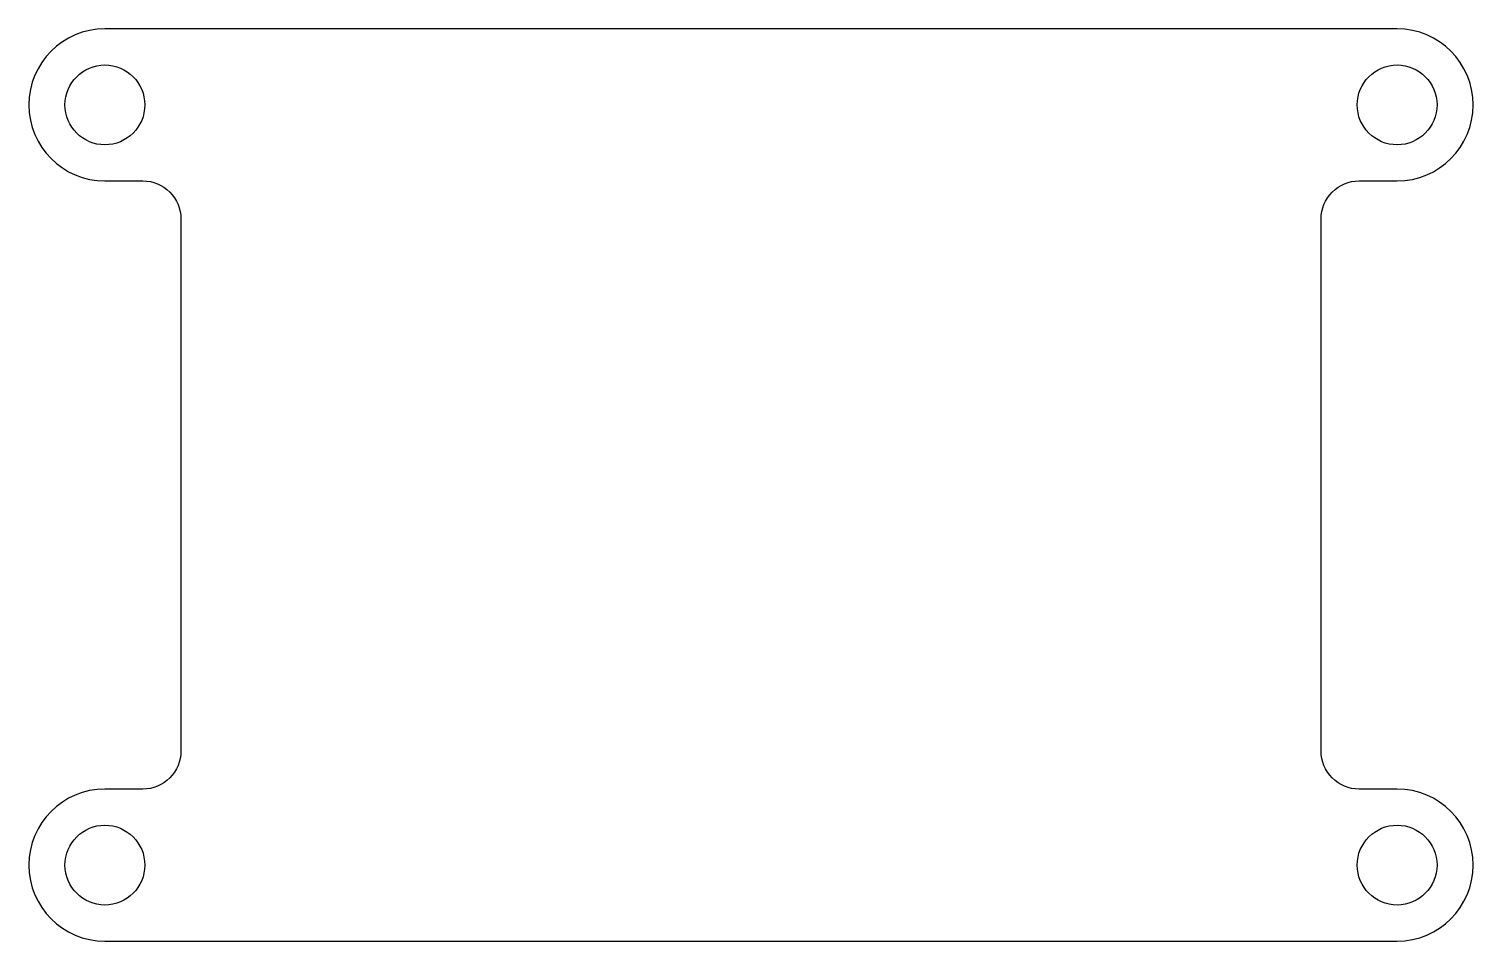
# Model space of a CAD drawing. Header units: millimetres. Extents: x -34 to 4, y -24 to 0.
import ezdxf

# ---------------------------------------------------------------- set-up
doc = ezdxf.new("R2010")
doc.units = ezdxf.units.MM
doc.layers.get('0').update_dxf_attribs({"linetype": 'CONTINUOUS'})

msp = doc.modelspace()

# ---------------------------------------------------------------- linework, layer by layer
msp.add_lwpolyline([(0, -19), (0, -5, -0.414214), (1, -4), (2, -4, 1), (2, 0), (-32, 0, 1), (-32, -4), (-31, -4, -0.414214), (-30, -5), (-30, -19, -0.414214), (-31, -20), (-32, -20, 1), (-32, -24), (2, -24, 1), (2, -20), (1, -20, -0.414214)], format="xyb", close=True)
for centre in [(-32, -2), (2, -2), (-32, -22), (2, -22)]:
    msp.add_circle(centre, 1.05)

doc.saveas('drawing.dxf')
